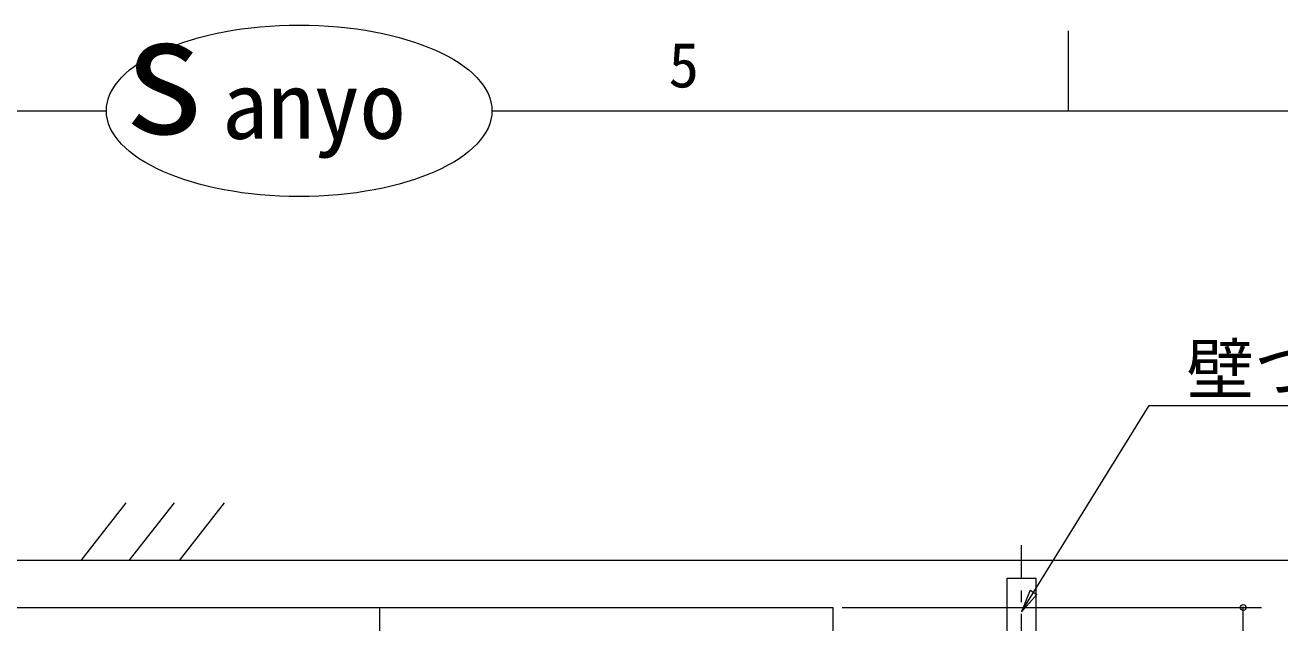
# Model space of a CAD drawing. Units: millimetres, scale not verified. Extents: x -4246 to 7230, y -3649 to 4339.
# Drawn here: x 1228 to 3373, y 3318 to 4339 of the extents above; entities that cross this region are included whole.
import ezdxf
from ezdxf.enums import TextEntityAlignment as Align

# ---------------------------------------------------------------- set-up
doc = ezdxf.new("R2010")
doc.units = ezdxf.units.MM
doc.header["$LTSCALE"] = 20
doc.header["$PDMODE"] = 32
doc.header["$PDSIZE"] = 10
doc.linetypes.add('CHAIN1', pattern=[8, 5, -1, 1, -1])
for name, color, linetype, lineweight in [('0-0_0', 134, 'Continuous', 18), ('0-D_外形線', 5, 'Continuous', 18), ('0-E_寸法', 5, 'Continuous', 18), ('0-F_寸法線', 7, 'Continuous', 18), ('1-0_中心線', 1, 'CHAIN1', 18)]:
    doc.layers.add(name, color=color, linetype=linetype, lineweight=lineweight)
doc.styles.add('ＭＳ ゴシック', font='')
doc.styles.get('ＭＳ ゴシック').set_extended_font_data('MS Gothic')

msp = doc.modelspace()

# ---------------------------------------------------------------- linework, layer by layer
at = {"layer": '0-0_0'}
msp.add_line((3011.51, 4192.97), (3011.51, 4329.59), dxfattribs=at)
at = {"layer": '0-0_0', "color": 7}
for p, q in [((-3563.32, 4192.97), (1367.02, 4192.97)), ((2026.06, 4192.97), (6956.4, 4192.97))]:
    msp.add_line(p, q, dxfattribs=at)
at = {"layer": '0-0_0', "color": 5}
msp.add_line((2905.95, 3393.58), (2905.95, 3243.58), dxfattribs=at)
at = {"layer": '0-0_0', "color": 7}
msp.add_ellipse((1696.54, 4192.97), major_axis=(329.52, 0), ratio=0.444528, dxfattribs=at)
at = {"layer": '0-D_外形線'}
msp.add_line((4822.62, 3424.17), (-3170.93, 3424.17), dxfattribs=at)
at = {"layer": '0-D_外形線', "color": 4, "lineweight": 9}
for p, q in [((1109.18, 3344.17), (1834.18, 3344.17)), ((1834.18, 3269.17), (1834.18, 3344.17)), ((1834.18, 3344.17), (2609.18, 3344.17)), ((2609.18, 3269.17), (2609.18, 3344.17))]:
    msp.add_line(p, q, dxfattribs=at)
at = {"layer": '0-D_外形線'}
msp.add_lwpolyline([(2905.95, 3243.58), (2955.95, 3243.58), (2955.95, 3393.58), (2905.95, 3393.58)], dxfattribs=at)
at = {"layer": '0-E_寸法', "color": 7}
for p, q in [((2930.95, 3336.45), (3149.53, 3689.42)), ((3149.53, 3689.42), (4244.53, 3689.42)), ((2945.78, 3373.6), (2930.95, 3336.45)), ((2945.78, 3373.6), (2957.59, 3366.29)), ((2957.59, 3366.29), (2930.95, 3336.45))]:
    msp.add_line(p, q, dxfattribs=at)
at = {"layer": '0-F_寸法線'}
for p, q in [((1323.92, 3424.17), (1400.98, 3522.81)), ((1406.12, 3424.17), (1483.19, 3522.81)), ((1491.75, 3424.17), (1568.82, 3522.81)), ((2624.81, 3344.17), (3341.3, 3344.17)), ((3310.05, 2194.17), (3310.05, 3344.17))]:
    msp.add_line(p, q, dxfattribs=at)
msp.add_point((3310.05, 3344.17), dxfattribs=at)
at = {"layer": '1-0_中心線'}
msp.add_line((2930.95, 2273.36), (2930.95, 3450.62), dxfattribs=at)

# ---------------------------------------------------------------- texts
at = {"layer": '0-0_0', "color": 7, "style": 'ＭＳ ゴシック'}
for s, height, p in [('s', 205.1, (1396.46, 4092.39)), ('anyo', 115.4, (1564.49, 4110.56))]:
    msp.add_text(s, height=height, dxfattribs=at).set_placement(p, align=Align.BOTTOM_LEFT)
at = {"layer": '0-0_0', "style": 'ＭＳ ゴシック'}
msp.add_text('5', height=76.92, dxfattribs=at).set_placement((2327.79, 4209.8), align=Align.BOTTOM_LEFT)
at = {"layer": '0-E_寸法', "color": 7, "style": 'ＭＳ ゴシック'}
msp.add_text('壁つなぎ(建枠2段毎）', height=84.46, dxfattribs=at).set_placement((3213.28, 3684.05), align=Align.BOTTOM_LEFT)

doc.saveas('drawing.dxf')
